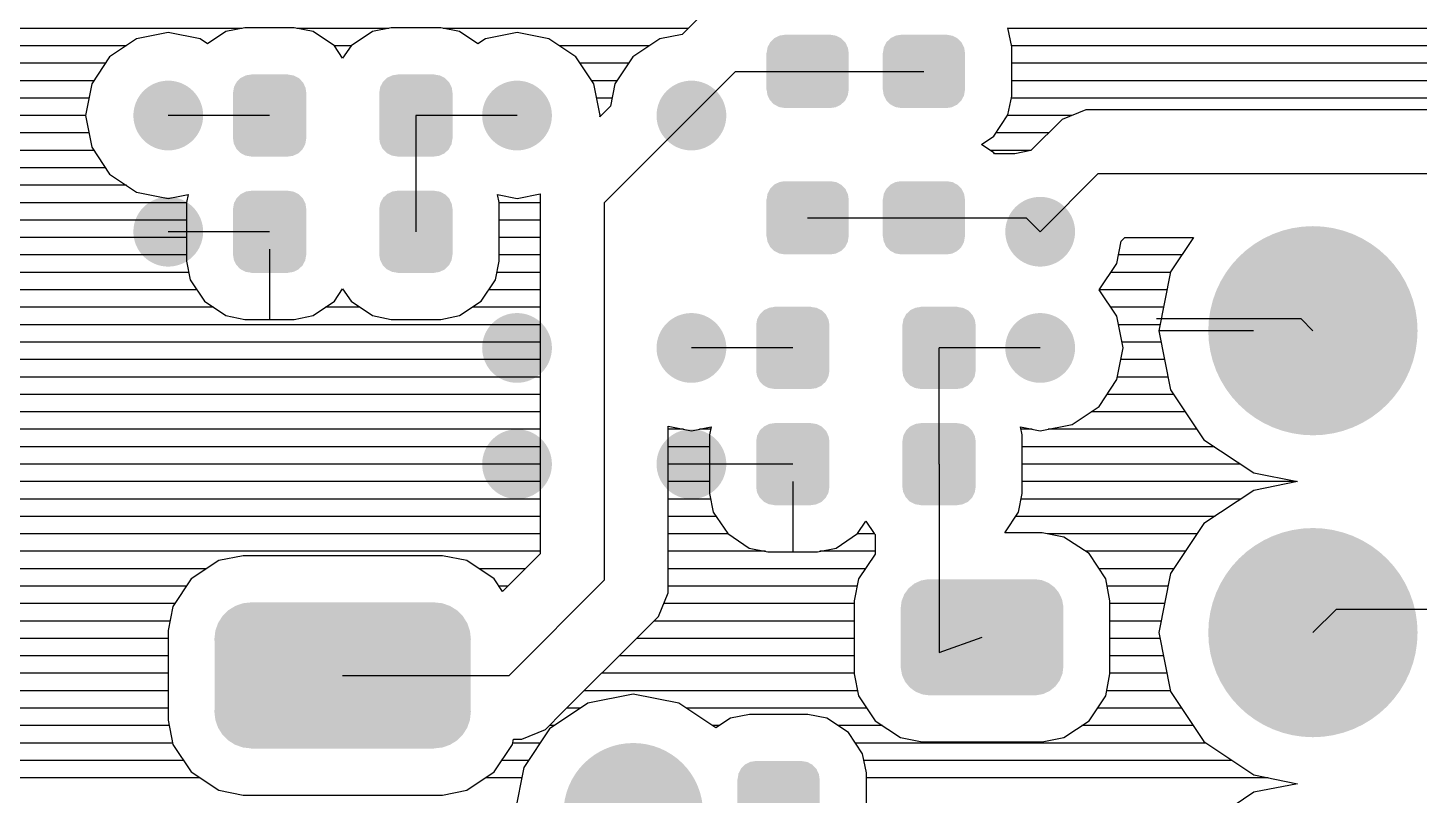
# Model space of a CAD drawing. Extents: x 295 to 953, y 10 to 290.
# Drawn here: x 677.59 to 717.11, y 246.21 to 268.01 of the extents above; entities that cross this region are included whole.
import ezdxf

# ---------------------------------------------------------------- set-up
doc = ezdxf.new("R2010")
doc.units = 0
doc.header["$LTSCALE"] = 5
doc.header["$MEASUREMENT"] = 0
doc.layers.get('0').update_dxf_attribs({"linetype": 'CONTINUOUS', "lineweight": 25})
doc.layers.add('DV-DPO-A6_BOT', color=7, linetype='CONTINUOUS')

msp = doc.modelspace()

# ---------------------------------------------------------------- linework, layer by layer
for points, const_width in [([(682.074, 265.521, -1), (681.083, 265.521, -1)], 0.991), ([(691.98, 265.521, -1), (690.989, 265.521, -1)], 0.991), ([(696.933, 265.521, -1), (695.942, 265.521, -1)], 0.991), ([(682.074, 262.219, -1), (681.083, 262.219, -1)], 0.991), ([(706.839, 262.219, -1), (705.848, 262.219, -1)], 0.991), ([(715.576, 259.406, -1), (712.604, 259.406, -1)], 2.972), ([(691.98, 258.917, -1), (690.989, 258.917, -1)], 0.991), ([(696.933, 258.917, -1), (695.942, 258.917, -1)], 0.991), ([(706.839, 258.917, -1), (705.848, 258.917, -1)], 0.991), ([(691.98, 255.615, -1), (690.989, 255.615, -1)], 0.991), ([(696.933, 255.615, -1), (695.942, 255.615, -1)], 0.991), ([(715.576, 250.827, -1), (712.604, 250.827, -1)], 2.972), ([(695.777, 245.709, -1), (693.796, 245.709, -1)], 1.981)]:
    msp.add_lwpolyline(points, format="xyb", close=True, dxfattribs=dict(const_width=const_width))
for points in [[(700.876, 267.46), (700.813, 267.592), (698.6, 267.46), (698.669, 267.592)], [(700.813, 267.592), (700.799, 267.607), (698.669, 267.592), (698.676, 267.607)], [(700.799, 267.607), (700.698, 267.711), (698.676, 267.607), (698.784, 267.711)], [(700.698, 267.711), (700.679, 267.722), (698.784, 267.711), (698.794, 267.722)], [(700.679, 267.722), (700.553, 267.788), (698.794, 267.722), (698.932, 267.788)], [(700.553, 267.788), (700.521, 267.794), (698.932, 267.788), (698.943, 267.794)], [(700.521, 267.794), (700.39, 267.816), (698.943, 267.794), (699.089, 267.816)], [(704.178, 267.46), (704.115, 267.592), (701.902, 267.46), (701.971, 267.592)], [(704.115, 267.592), (704.101, 267.607), (701.971, 267.592), (701.978, 267.607)], [(704.101, 267.607), (704, 267.711), (701.978, 267.607), (702.086, 267.711)], [(704, 267.711), (703.981, 267.722), (702.086, 267.711), (702.096, 267.722)], [(703.981, 267.722), (703.855, 267.788), (702.096, 267.722), (702.234, 267.788)], [(703.855, 267.788), (703.823, 267.794), (702.234, 267.788), (702.245, 267.794)], [(703.823, 267.794), (703.692, 267.816), (702.245, 267.794), (702.391, 267.816)], [(700.908, 266.254), (700.908, 267.297), (698.57, 266.254), (698.57, 267.297)], [(700.905, 267.297), (700.884, 267.444), (698.574, 267.297), (698.597, 267.444)], [(700.884, 267.444), (700.876, 267.46), (698.597, 267.444), (698.6, 267.46)], [(704.21, 266.254), (704.21, 267.297), (701.872, 266.254), (701.872, 267.297)], [(704.207, 267.297), (704.186, 267.444), (701.876, 267.297), (701.899, 267.444)], [(704.186, 267.444), (704.178, 267.46), (701.899, 267.444), (701.902, 267.46)], [(685.467, 266.334), (685.404, 266.465), (683.445, 266.334), (683.515, 266.465)], [(685.404, 266.465), (685.389, 266.48), (683.515, 266.465), (683.522, 266.48)], [(685.389, 266.48), (685.289, 266.583), (683.522, 266.48), (683.63, 266.583)], [(685.289, 266.583), (685.268, 266.594), (683.63, 266.583), (683.642, 266.594)], [(685.268, 266.594), (685.142, 266.659), (683.642, 266.594), (683.779, 266.659)], [(685.142, 266.659), (685.108, 266.665), (683.779, 266.659), (683.791, 266.665)], [(685.108, 266.665), (684.979, 266.685), (683.791, 266.665), (683.936, 266.685)], [(684.979, 266.685), (684.979, 266.69), (683.936, 266.685), (683.936, 266.69)], [(689.621, 266.334), (689.558, 266.465), (687.599, 266.334), (687.669, 266.465)], [(689.558, 266.465), (689.543, 266.48), (687.669, 266.465), (687.676, 266.48)], [(689.543, 266.48), (689.443, 266.583), (687.676, 266.48), (687.784, 266.583)], [(689.443, 266.583), (689.422, 266.594), (687.784, 266.583), (687.796, 266.594)], [(689.422, 266.594), (689.296, 266.659), (687.796, 266.594), (687.933, 266.659)], [(689.296, 266.659), (689.262, 266.665), (687.933, 266.659), (687.945, 266.665)], [(689.262, 266.665), (689.133, 266.685), (687.945, 266.665), (688.09, 266.685)], [(689.133, 266.685), (689.133, 266.69), (688.09, 266.685), (688.09, 266.69)], [(685.498, 266.171), (685.476, 266.316), (683.418, 266.171), (683.442, 266.316)], [(685.498, 266.168), (685.498, 266.171), (683.418, 266.168), (683.418, 266.171)], [(685.498, 264.874), (685.498, 266.168), (683.418, 264.874), (683.418, 266.168)], [(685.476, 266.316), (685.467, 266.334), (683.442, 266.316), (683.445, 266.334)], [(689.652, 266.171), (689.63, 266.316), (687.571, 266.171), (687.596, 266.316)], [(689.652, 266.168), (689.652, 266.171), (687.571, 266.168), (687.571, 266.171)], [(689.652, 264.874), (689.652, 266.168), (687.571, 264.874), (687.571, 266.168)], [(689.63, 266.316), (689.621, 266.334), (687.596, 266.316), (687.599, 266.334)], [(700.881, 266.108), (700.905, 266.254), (698.595, 266.108), (698.574, 266.254)], [(700.879, 266.091), (700.881, 266.108), (698.603, 266.091), (698.595, 266.108)], [(700.81, 265.959), (700.879, 266.091), (698.666, 265.959), (698.603, 266.091)], [(700.803, 265.945), (700.81, 265.959), (698.679, 265.945), (698.666, 265.959)], [(704.183, 266.108), (704.207, 266.254), (701.897, 266.108), (701.876, 266.254)], [(704.181, 266.091), (704.183, 266.108), (701.905, 266.091), (701.897, 266.108)], [(704.112, 265.959), (704.181, 266.091), (701.968, 265.959), (701.905, 266.091)], [(704.105, 265.945), (704.112, 265.959), (701.981, 265.945), (701.968, 265.959)], [(700.695, 265.84), (700.803, 265.945), (698.78, 265.84), (698.679, 265.945)], [(700.684, 265.83), (700.695, 265.84), (698.8, 265.83), (698.78, 265.84)], [(700.547, 265.763), (700.684, 265.83), (698.926, 265.763), (698.8, 265.83)], [(700.536, 265.757), (700.547, 265.763), (698.958, 265.757), (698.926, 265.763)], [(700.39, 265.735), (700.536, 265.757), (699.089, 265.735), (698.958, 265.757)], [(703.997, 265.84), (704.105, 265.945), (702.082, 265.84), (701.981, 265.945)], [(703.986, 265.83), (703.997, 265.84), (702.102, 265.83), (702.082, 265.84)], [(703.849, 265.763), (703.986, 265.83), (702.228, 265.763), (702.102, 265.83)], [(703.838, 265.757), (703.849, 265.763), (702.26, 265.757), (702.228, 265.763)], [(703.692, 265.735), (703.838, 265.757), (702.391, 265.735), (702.26, 265.757)], [(685.498, 264.87), (685.498, 264.874), (683.418, 264.87), (683.418, 264.874)], [(685.473, 264.725), (685.498, 264.87), (683.44, 264.725), (683.418, 264.87)], [(689.652, 264.87), (689.652, 264.874), (687.571, 264.87), (687.571, 264.874)], [(689.627, 264.725), (689.652, 264.87), (687.593, 264.725), (687.571, 264.87)], [(685.47, 264.708), (685.473, 264.725), (683.448, 264.708), (683.44, 264.725)], [(685.401, 264.577), (685.47, 264.708), (683.512, 264.577), (683.448, 264.708)], [(685.393, 264.562), (685.401, 264.577), (683.526, 264.562), (683.512, 264.577)], [(685.285, 264.459), (685.393, 264.562), (683.627, 264.459), (683.526, 264.562)], [(685.274, 264.448), (685.285, 264.459), (683.647, 264.448), (683.627, 264.459)], [(685.136, 264.382), (685.274, 264.448), (683.773, 264.382), (683.647, 264.448)], [(685.125, 264.377), (685.136, 264.382), (683.807, 264.377), (683.773, 264.382)], [(689.624, 264.708), (689.627, 264.725), (687.602, 264.708), (687.593, 264.725)], [(689.555, 264.577), (689.624, 264.708), (687.666, 264.577), (687.602, 264.708)], [(689.547, 264.562), (689.555, 264.577), (687.68, 264.562), (687.666, 264.577)], [(689.439, 264.459), (689.547, 264.562), (687.781, 264.459), (687.68, 264.562)], [(689.428, 264.448), (689.439, 264.459), (687.801, 264.448), (687.781, 264.459)], [(689.29, 264.382), (689.428, 264.448), (687.927, 264.382), (687.801, 264.448)], [(689.279, 264.377), (689.29, 264.382), (687.961, 264.377), (687.927, 264.382)], [(684.979, 264.356), (685.125, 264.377), (683.936, 264.356), (683.807, 264.377)], [(684.979, 264.352), (684.979, 264.356), (683.936, 264.352), (683.936, 264.356)], [(689.133, 264.356), (689.279, 264.377), (688.09, 264.356), (687.961, 264.377)], [(689.133, 264.352), (689.133, 264.356), (688.09, 264.352), (688.09, 264.356)], [(700.679, 263.561), (700.553, 263.628), (698.794, 263.561), (698.932, 263.628)], [(700.553, 263.628), (700.521, 263.633), (698.932, 263.628), (698.943, 263.633)], [(700.521, 263.633), (700.39, 263.655), (698.943, 263.633), (699.089, 263.655)], [(703.981, 263.561), (703.855, 263.628), (702.096, 263.561), (702.234, 263.628)], [(703.855, 263.628), (703.823, 263.633), (702.234, 263.628), (702.245, 263.633)], [(703.823, 263.633), (703.692, 263.655), (702.245, 263.633), (702.391, 263.655)], [(685.389, 263.178), (685.289, 263.281), (683.522, 263.178), (683.63, 263.281)], [(685.289, 263.281), (685.268, 263.292), (683.63, 263.281), (683.642, 263.292)], [(685.268, 263.292), (685.142, 263.357), (683.642, 263.292), (683.779, 263.357)], [(685.142, 263.357), (685.108, 263.363), (683.779, 263.357), (683.791, 263.363)], [(685.108, 263.363), (684.979, 263.383), (683.791, 263.363), (683.936, 263.383)], [(684.979, 263.383), (684.979, 263.388), (683.936, 263.383), (683.936, 263.388)], [(689.543, 263.178), (689.443, 263.281), (687.676, 263.178), (687.784, 263.281)], [(689.443, 263.281), (689.422, 263.292), (687.784, 263.281), (687.796, 263.292)], [(689.422, 263.292), (689.296, 263.357), (687.796, 263.292), (687.933, 263.357)], [(689.296, 263.357), (689.262, 263.363), (687.933, 263.357), (687.945, 263.363)], [(689.262, 263.363), (689.133, 263.383), (687.945, 263.363), (688.09, 263.383)], [(689.133, 263.383), (689.133, 263.388), (688.09, 263.383), (688.09, 263.388)], [(700.905, 263.137), (700.884, 263.283), (698.574, 263.137), (698.597, 263.283)], [(700.884, 263.283), (700.876, 263.3), (698.597, 263.283), (698.6, 263.3)], [(700.876, 263.3), (700.813, 263.432), (698.6, 263.3), (698.669, 263.432)], [(700.813, 263.432), (700.799, 263.446), (698.669, 263.432), (698.676, 263.446)], [(700.799, 263.446), (700.698, 263.551), (698.676, 263.446), (698.784, 263.551)], [(700.698, 263.551), (700.679, 263.561), (698.784, 263.551), (698.794, 263.561)], [(704.207, 263.137), (704.186, 263.283), (701.876, 263.137), (701.899, 263.283)], [(704.186, 263.283), (704.178, 263.3), (701.899, 263.283), (701.902, 263.3)], [(704.178, 263.3), (704.115, 263.432), (701.902, 263.3), (701.971, 263.432)], [(704.115, 263.432), (704.101, 263.446), (701.971, 263.432), (701.978, 263.446)], [(704.101, 263.446), (704, 263.551), (701.978, 263.446), (702.086, 263.551)], [(704, 263.551), (703.981, 263.561), (702.086, 263.551), (702.096, 263.561)], [(685.498, 262.869), (685.476, 263.014), (683.418, 262.869), (683.442, 263.014)], [(685.498, 262.866), (685.498, 262.869), (683.418, 262.866), (683.418, 262.869)], [(685.498, 261.572), (685.498, 262.866), (683.418, 261.572), (683.418, 262.866)], [(685.476, 263.014), (685.467, 263.032), (683.442, 263.014), (683.445, 263.032)], [(685.467, 263.032), (685.404, 263.163), (683.445, 263.032), (683.515, 263.163)], [(685.404, 263.163), (685.389, 263.178), (683.515, 263.163), (683.522, 263.178)], [(689.652, 262.869), (689.63, 263.014), (687.571, 262.869), (687.596, 263.014)], [(689.652, 262.866), (689.652, 262.869), (687.571, 262.866), (687.571, 262.869)], [(689.652, 261.572), (689.652, 262.866), (687.571, 261.572), (687.571, 262.866)], [(689.63, 263.014), (689.621, 263.032), (687.596, 263.014), (687.599, 263.032)], [(689.621, 263.032), (689.558, 263.163), (687.599, 263.032), (687.669, 263.163)], [(689.558, 263.163), (689.543, 263.178), (687.669, 263.163), (687.676, 263.178)], [(700.908, 262.093), (700.908, 263.137), (698.57, 262.093), (698.57, 263.137)], [(704.21, 262.093), (704.21, 263.137), (701.872, 262.093), (701.872, 263.137)], [(700.881, 261.947), (700.905, 262.093), (698.595, 261.947), (698.574, 262.093)], [(704.183, 261.947), (704.207, 262.093), (701.897, 261.947), (701.876, 262.093)], [(700.879, 261.93), (700.881, 261.947), (698.603, 261.93), (698.595, 261.947)], [(700.81, 261.798), (700.879, 261.93), (698.666, 261.798), (698.603, 261.93)], [(700.803, 261.784), (700.81, 261.798), (698.679, 261.784), (698.666, 261.798)], [(700.695, 261.679), (700.803, 261.784), (698.78, 261.679), (698.679, 261.784)], [(700.684, 261.669), (700.695, 261.679), (698.8, 261.669), (698.78, 261.679)], [(700.547, 261.602), (700.684, 261.669), (698.926, 261.602), (698.8, 261.669)], [(704.181, 261.93), (704.183, 261.947), (701.905, 261.93), (701.897, 261.947)], [(704.112, 261.798), (704.181, 261.93), (701.968, 261.798), (701.905, 261.93)], [(704.105, 261.784), (704.112, 261.798), (701.981, 261.784), (701.968, 261.798)], [(703.997, 261.679), (704.105, 261.784), (702.082, 261.679), (701.981, 261.784)], [(703.986, 261.669), (703.997, 261.679), (702.102, 261.669), (702.082, 261.679)], [(703.849, 261.602), (703.986, 261.669), (702.228, 261.602), (702.102, 261.669)], [(685.498, 261.568), (685.498, 261.572), (683.418, 261.568), (683.418, 261.572)], [(685.473, 261.423), (685.498, 261.568), (683.44, 261.423), (683.418, 261.568)], [(685.47, 261.406), (685.473, 261.423), (683.448, 261.406), (683.44, 261.423)], [(685.401, 261.275), (685.47, 261.406), (683.512, 261.275), (683.448, 261.406)], [(685.393, 261.26), (685.401, 261.275), (683.526, 261.26), (683.512, 261.275)], [(685.285, 261.157), (685.393, 261.26), (683.627, 261.157), (683.526, 261.26)], [(689.652, 261.568), (689.652, 261.572), (687.571, 261.568), (687.571, 261.572)], [(689.627, 261.423), (689.652, 261.568), (687.593, 261.423), (687.571, 261.568)], [(689.624, 261.406), (689.627, 261.423), (687.602, 261.406), (687.593, 261.423)], [(689.555, 261.275), (689.624, 261.406), (687.666, 261.275), (687.602, 261.406)], [(689.547, 261.26), (689.555, 261.275), (687.68, 261.26), (687.666, 261.275)], [(689.439, 261.157), (689.547, 261.26), (687.781, 261.157), (687.68, 261.26)], [(700.536, 261.597), (700.547, 261.602), (698.958, 261.597), (698.926, 261.602)], [(700.39, 261.575), (700.536, 261.597), (699.089, 261.575), (698.958, 261.597)], [(703.838, 261.597), (703.849, 261.602), (702.26, 261.597), (702.228, 261.602)], [(703.692, 261.575), (703.838, 261.597), (702.391, 261.575), (702.26, 261.597)], [(685.274, 261.146), (685.285, 261.157), (683.647, 261.146), (683.627, 261.157)], [(685.136, 261.08), (685.274, 261.146), (683.773, 261.08), (683.647, 261.146)], [(685.125, 261.075), (685.136, 261.08), (683.807, 261.075), (683.773, 261.08)], [(684.979, 261.054), (685.125, 261.075), (683.936, 261.054), (683.807, 261.075)], [(684.979, 261.05), (684.979, 261.054), (683.936, 261.05), (683.936, 261.054)], [(689.428, 261.146), (689.439, 261.157), (687.801, 261.146), (687.781, 261.157)], [(689.29, 261.08), (689.428, 261.146), (687.927, 261.08), (687.801, 261.146)], [(689.279, 261.075), (689.29, 261.08), (687.961, 261.075), (687.927, 261.08)], [(689.133, 261.054), (689.279, 261.075), (688.09, 261.054), (687.961, 261.075)], [(689.133, 261.05), (689.133, 261.054), (688.09, 261.05), (688.09, 261.054)], [(700.127, 259.99), (700.001, 260.055), (698.501, 259.99), (698.638, 260.055)], [(700.001, 260.055), (699.967, 260.061), (698.638, 260.055), (698.65, 260.061)], [(699.967, 260.061), (699.838, 260.081), (698.65, 260.061), (698.795, 260.081)], [(699.838, 260.081), (699.838, 260.086), (698.795, 260.081), (698.795, 260.086)], [(704.281, 259.99), (704.155, 260.055), (702.655, 259.99), (702.792, 260.055)], [(704.155, 260.055), (704.121, 260.061), (702.792, 260.055), (702.804, 260.061)], [(704.121, 260.061), (703.992, 260.081), (702.804, 260.061), (702.949, 260.081)], [(703.992, 260.081), (703.992, 260.086), (702.949, 260.081), (702.949, 260.086)], [(700.357, 259.567), (700.335, 259.712), (698.277, 259.567), (698.301, 259.712)], [(700.335, 259.712), (700.326, 259.73), (698.301, 259.712), (698.304, 259.73)], [(700.326, 259.73), (700.263, 259.861), (698.304, 259.73), (698.374, 259.861)], [(700.263, 259.861), (700.248, 259.876), (698.374, 259.861), (698.381, 259.876)], [(700.248, 259.876), (700.148, 259.979), (698.381, 259.876), (698.489, 259.979)], [(700.148, 259.979), (700.127, 259.99), (698.489, 259.979), (698.501, 259.99)], [(704.511, 259.567), (704.489, 259.712), (702.43, 259.567), (702.455, 259.712)], [(704.489, 259.712), (704.48, 259.73), (702.455, 259.712), (702.458, 259.73)], [(704.48, 259.73), (704.417, 259.861), (702.458, 259.73), (702.528, 259.861)], [(704.417, 259.861), (704.402, 259.876), (702.528, 259.861), (702.535, 259.876)], [(704.402, 259.876), (704.302, 259.979), (702.535, 259.876), (702.643, 259.979)], [(704.302, 259.979), (704.281, 259.99), (702.643, 259.979), (702.655, 259.99)], [(700.357, 259.564), (700.357, 259.567), (698.277, 259.564), (698.277, 259.567)], [(700.357, 258.27), (700.357, 259.564), (698.277, 258.27), (698.277, 259.564)], [(704.511, 259.564), (704.511, 259.567), (702.43, 259.564), (702.43, 259.567)], [(704.511, 258.27), (704.511, 259.564), (702.43, 258.27), (702.43, 259.564)], [(700.357, 258.266), (700.357, 258.27), (698.277, 258.266), (698.277, 258.27)], [(700.332, 258.121), (700.357, 258.266), (698.299, 258.121), (698.277, 258.266)], [(700.329, 258.104), (700.332, 258.121), (698.307, 258.104), (698.299, 258.121)], [(700.26, 257.973), (700.329, 258.104), (698.371, 257.973), (698.307, 258.104)], [(704.511, 258.266), (704.511, 258.27), (702.43, 258.266), (702.43, 258.27)], [(704.486, 258.121), (704.511, 258.266), (702.452, 258.121), (702.43, 258.266)], [(704.483, 258.104), (704.486, 258.121), (702.461, 258.104), (702.452, 258.121)], [(704.414, 257.973), (704.483, 258.104), (702.525, 257.973), (702.461, 258.104)], [(700.252, 257.958), (700.26, 257.973), (698.385, 257.958), (698.371, 257.973)], [(700.144, 257.855), (700.252, 257.958), (698.486, 257.855), (698.385, 257.958)], [(700.133, 257.844), (700.144, 257.855), (698.506, 257.844), (698.486, 257.855)], [(699.995, 257.778), (700.133, 257.844), (698.632, 257.778), (698.506, 257.844)], [(699.984, 257.773), (699.995, 257.778), (698.666, 257.773), (698.632, 257.778)], [(699.838, 257.752), (699.984, 257.773), (698.795, 257.752), (698.666, 257.773)], [(699.838, 257.748), (699.838, 257.752), (698.795, 257.748), (698.795, 257.752)], [(704.406, 257.958), (704.414, 257.973), (702.539, 257.958), (702.525, 257.973)], [(704.298, 257.855), (704.406, 257.958), (702.64, 257.855), (702.539, 257.958)], [(704.287, 257.844), (704.298, 257.855), (702.66, 257.844), (702.64, 257.855)], [(704.149, 257.778), (704.287, 257.844), (702.786, 257.778), (702.66, 257.844)], [(704.138, 257.773), (704.149, 257.778), (702.82, 257.773), (702.786, 257.778)], [(703.992, 257.752), (704.138, 257.773), (702.949, 257.752), (702.82, 257.773)], [(703.992, 257.748), (703.992, 257.752), (702.949, 257.748), (702.949, 257.752)], [(700.326, 256.428), (700.263, 256.559), (698.304, 256.428), (698.374, 256.559)], [(700.263, 256.559), (700.248, 256.574), (698.374, 256.559), (698.381, 256.574)], [(700.248, 256.574), (700.148, 256.677), (698.381, 256.574), (698.489, 256.677)], [(700.148, 256.677), (700.127, 256.688), (698.489, 256.677), (698.501, 256.688)], [(700.127, 256.688), (700.001, 256.753), (698.501, 256.688), (698.638, 256.753)], [(700.001, 256.753), (699.967, 256.759), (698.638, 256.753), (698.65, 256.759)], [(699.967, 256.759), (699.838, 256.779), (698.65, 256.759), (698.795, 256.779)], [(699.838, 256.779), (699.838, 256.784), (698.795, 256.779), (698.795, 256.784)], [(704.48, 256.428), (704.417, 256.559), (702.458, 256.428), (702.528, 256.559)], [(704.417, 256.559), (704.402, 256.574), (702.528, 256.559), (702.535, 256.574)], [(704.402, 256.574), (704.302, 256.677), (702.535, 256.574), (702.643, 256.677)], [(704.302, 256.677), (704.281, 256.688), (702.643, 256.677), (702.655, 256.688)], [(704.281, 256.688), (704.155, 256.753), (702.655, 256.688), (702.792, 256.753)], [(704.155, 256.753), (704.121, 256.759), (702.792, 256.753), (702.804, 256.759)], [(704.121, 256.759), (703.992, 256.779), (702.804, 256.759), (702.949, 256.779)], [(703.992, 256.779), (703.992, 256.784), (702.949, 256.779), (702.949, 256.784)], [(700.357, 256.265), (700.335, 256.41), (698.277, 256.265), (698.301, 256.41)], [(700.357, 256.262), (700.357, 256.265), (698.277, 256.262), (698.277, 256.265)], [(700.357, 254.968), (700.357, 256.262), (698.277, 254.968), (698.277, 256.262)], [(700.335, 256.41), (700.326, 256.428), (698.301, 256.41), (698.304, 256.428)], [(704.511, 256.265), (704.489, 256.41), (702.43, 256.265), (702.455, 256.41)], [(704.511, 256.262), (704.511, 256.265), (702.43, 256.262), (702.43, 256.265)], [(704.511, 254.968), (704.511, 256.262), (702.43, 254.968), (702.43, 256.262)], [(704.489, 256.41), (704.48, 256.428), (702.455, 256.41), (702.458, 256.428)], [(700.357, 254.964), (700.357, 254.968), (698.277, 254.964), (698.277, 254.968)], [(700.332, 254.819), (700.357, 254.964), (698.299, 254.819), (698.277, 254.964)], [(704.511, 254.964), (704.511, 254.968), (702.43, 254.964), (702.43, 254.968)], [(704.486, 254.819), (704.511, 254.964), (702.452, 254.819), (702.43, 254.964)], [(700.329, 254.802), (700.332, 254.819), (698.307, 254.802), (698.299, 254.819)], [(700.26, 254.671), (700.329, 254.802), (698.371, 254.671), (698.307, 254.802)], [(700.252, 254.656), (700.26, 254.671), (698.385, 254.656), (698.371, 254.671)], [(700.144, 254.553), (700.252, 254.656), (698.486, 254.553), (698.385, 254.656)], [(700.133, 254.542), (700.144, 254.553), (698.506, 254.542), (698.486, 254.553)], [(699.995, 254.476), (700.133, 254.542), (698.632, 254.476), (698.506, 254.542)], [(704.483, 254.802), (704.486, 254.819), (702.461, 254.802), (702.452, 254.819)], [(704.414, 254.671), (704.483, 254.802), (702.525, 254.671), (702.461, 254.802)], [(704.406, 254.656), (704.414, 254.671), (702.539, 254.656), (702.525, 254.671)], [(704.298, 254.553), (704.406, 254.656), (702.64, 254.553), (702.539, 254.656)], [(704.287, 254.542), (704.298, 254.553), (702.66, 254.542), (702.64, 254.553)], [(704.149, 254.476), (704.287, 254.542), (702.786, 254.476), (702.66, 254.542)], [(699.984, 254.471), (699.995, 254.476), (698.666, 254.471), (698.632, 254.476)], [(699.838, 254.45), (699.984, 254.471), (698.795, 254.45), (698.666, 254.471)], [(699.838, 254.446), (699.838, 254.45), (698.795, 254.446), (698.795, 254.45)], [(704.138, 254.471), (704.149, 254.476), (702.82, 254.471), (702.786, 254.476)], [(703.992, 254.45), (704.138, 254.471), (702.949, 254.45), (702.82, 254.471)], [(703.992, 254.446), (703.992, 254.45), (702.949, 254.446), (702.949, 254.45)], [(706.747, 252.119), (706.608, 252.221), (702.645, 252.119), (702.769, 252.221)], [(706.608, 252.221), (706.579, 252.242), (702.769, 252.221), (702.816, 252.242)], [(706.579, 252.242), (706.415, 252.308), (702.816, 252.242), (702.959, 252.308)], [(706.415, 252.308), (706.385, 252.32), (702.959, 252.308), (703.024, 252.32)], [(706.385, 252.32), (706.187, 252.345), (703.024, 252.32), (703.164, 252.345)], [(706.187, 252.345), (706.178, 252.346), (703.164, 252.345), (703.206, 252.346)], [(706.973, 251.727), (706.966, 251.768), (702.407, 251.727), (702.424, 251.768)], [(706.966, 251.768), (706.895, 251.921), (702.424, 251.768), (702.484, 251.921)], [(706.895, 251.921), (706.878, 251.958), (702.484, 251.921), (702.512, 251.958)], [(706.878, 251.958), (706.771, 252.089), (702.512, 251.958), (702.608, 252.089)], [(706.771, 252.089), (706.747, 252.119), (702.608, 252.089), (702.645, 252.119)], [(689.942, 251.299), (689.782, 251.46), (683.12, 251.299), (683.282, 251.46)], [(689.782, 251.46), (689.775, 251.464), (683.282, 251.46), (683.286, 251.464)], [(689.775, 251.464), (689.584, 251.584), (683.286, 251.464), (683.48, 251.584)], [(689.584, 251.584), (689.575, 251.587), (683.48, 251.584), (683.485, 251.587)], [(689.575, 251.587), (689.363, 251.661), (683.485, 251.587), (683.702, 251.661)], [(689.363, 251.661), (689.349, 251.663), (683.702, 251.661), (683.707, 251.663)], [(689.349, 251.663), (689.13, 251.687), (683.707, 251.663), (683.933, 251.687)], [(689.13, 251.687), (689.13, 251.692), (683.933, 251.687), (683.933, 251.692)], [(707.004, 251.52), (707.003, 251.563), (702.381, 251.52), (702.386, 251.563)], [(707.004, 249.869), (707.004, 251.52), (702.381, 249.869), (702.381, 251.52)], [(707.003, 251.563), (706.973, 251.727), (702.386, 251.563), (702.407, 251.727)], [(690.146, 250.881), (690.071, 251.096), (682.916, 250.881), (682.992, 251.096)], [(690.071, 251.096), (690.068, 251.102), (682.992, 251.096), (682.994, 251.102)], [(690.068, 251.102), (689.947, 251.294), (682.994, 251.102), (683.116, 251.294)], [(689.947, 251.294), (689.942, 251.299), (683.116, 251.294), (683.12, 251.299)], [(690.173, 250.649), (690.148, 250.875), (682.889, 250.649), (682.915, 250.875)], [(690.17, 250.566), (690.173, 250.649), (682.893, 250.566), (682.889, 250.649)], [(690.17, 248.658), (690.17, 250.566), (682.893, 248.658), (682.893, 250.566)], [(690.148, 250.875), (690.146, 250.881), (682.915, 250.875), (682.916, 250.881)], [(706.998, 249.827), (707.004, 249.869), (702.382, 249.827), (702.381, 249.869)], [(706.977, 249.663), (706.998, 249.827), (702.412, 249.663), (702.382, 249.827)], [(706.961, 249.621), (706.977, 249.663), (702.419, 249.621), (702.412, 249.663)], [(706.9, 249.469), (706.961, 249.621), (702.489, 249.469), (702.419, 249.621)], [(706.873, 249.432), (706.9, 249.469), (702.506, 249.432), (702.489, 249.469)], [(706.777, 249.301), (706.873, 249.432), (702.613, 249.301), (702.506, 249.432)], [(706.74, 249.271), (706.777, 249.301), (702.638, 249.271), (702.613, 249.301)], [(706.615, 249.169), (706.74, 249.271), (702.776, 249.169), (702.638, 249.271)], [(706.568, 249.147), (706.615, 249.169), (702.806, 249.147), (702.776, 249.169)], [(706.426, 249.082), (706.568, 249.147), (702.97, 249.082), (702.806, 249.147)], [(706.361, 249.07), (706.426, 249.082), (703, 249.07), (702.97, 249.082)], [(706.221, 249.045), (706.361, 249.07), (703.198, 249.045), (703, 249.07)], [(706.178, 249.044), (706.221, 249.045), (703.206, 249.044), (703.198, 249.045)], [(690.173, 248.575), (690.17, 248.658), (682.889, 248.575), (682.893, 248.658)], [(690.147, 248.349), (690.173, 248.575), (682.915, 248.349), (682.889, 248.575)], [(690.147, 248.342), (690.147, 248.349), (682.917, 248.342), (682.915, 248.349)], [(690.071, 248.128), (690.147, 248.342), (682.991, 248.128), (682.917, 248.342)], [(690.069, 248.122), (690.071, 248.128), (682.995, 248.122), (682.991, 248.128)], [(689.946, 247.929), (690.069, 248.122), (683.115, 247.929), (682.995, 248.122)], [(689.943, 247.924), (689.946, 247.929), (683.121, 247.924), (683.115, 247.929)], [(689.781, 247.764), (689.943, 247.924), (683.281, 247.764), (683.121, 247.924)], [(689.777, 247.76), (689.781, 247.764), (683.287, 247.76), (683.281, 247.764)], [(689.582, 247.639), (689.777, 247.76), (683.479, 247.639), (683.287, 247.76)], [(689.578, 247.637), (689.582, 247.639), (683.487, 247.637), (683.479, 247.639)], [(689.36, 247.562), (689.578, 247.637), (683.7, 247.562), (683.487, 247.637)], [(689.356, 247.561), (689.36, 247.562), (683.713, 247.561), (683.7, 247.562)], [(689.13, 247.537), (689.356, 247.561), (683.933, 247.537), (683.713, 247.561)], [(689.13, 247.532), (689.13, 247.537), (683.933, 247.532), (683.933, 247.537)], [(699.974, 246.969), (699.873, 247.074), (697.851, 246.969), (697.958, 247.074)], [(699.873, 247.074), (699.854, 247.084), (697.958, 247.074), (697.969, 247.084)], [(699.854, 247.084), (699.727, 247.151), (697.969, 247.084), (698.106, 247.151)], [(699.727, 247.151), (699.696, 247.156), (698.106, 247.151), (698.117, 247.156)], [(699.696, 247.156), (699.564, 247.178), (698.117, 247.156), (698.263, 247.178)], [(700.083, 245.616), (700.083, 246.66), (697.745, 245.616), (697.745, 246.66)], [(700.079, 246.66), (700.058, 246.806), (697.748, 246.66), (697.772, 246.806)], [(700.058, 246.806), (700.05, 246.823), (697.772, 246.806), (697.774, 246.823)], [(700.05, 246.823), (699.987, 246.955), (697.774, 246.823), (697.843, 246.955)], [(699.987, 246.955), (699.974, 246.969), (697.843, 246.955), (697.851, 246.969)]]:
    msp.add_solid(points)
at = {"layer": 'DV-DPO-A6_BOT'}
for p, q in [((683.678, 267.997), (544.545, 267.997)), ((683.751, 268.011), (683.216, 267.905)), ((685.158, 268.011), (683.751, 268.011)), ((685.693, 267.905), (685.158, 268.011)), ((687.839, 267.997), (685.23, 267.997)), ((687.912, 268.011), (687.377, 267.905)), ((689.318, 268.011), (687.912, 268.011)), ((689.853, 267.905), (689.318, 268.011)), ((696.351, 267.997), (689.391, 267.997)), ((696.668, 268.314), (696.173, 267.826)), ((705.538, 267.476), (705.425, 268.017)), ((741.879, 267.997), (705.432, 267.997)), ((680.68, 267.7), (679.914, 267.192)), ((681.578, 267.878), (680.68, 267.7)), ((682.483, 267.7), (681.578, 267.878)), ((682.694, 267.561), (682.483, 267.7)), ((683.216, 267.905), (682.694, 267.561)), ((686.3, 267.502), (685.693, 267.905)), ((687.377, 267.905), (686.769, 267.502)), ((690.375, 267.561), (689.853, 267.905)), ((690.586, 267.7), (690.375, 267.561)), ((691.484, 267.878), (690.586, 267.7)), ((692.389, 267.7), (691.484, 267.878)), ((693.155, 267.192), (692.389, 267.7)), ((695.539, 267.7), (694.773, 267.192)), ((696.173, 267.826), (695.539, 267.7)), ((680.39, 267.502), (616.734, 267.502)), ((679.914, 267.192), (679.406, 266.426)), ((686.776, 267.502), (686.294, 267.502)), ((686.531, 267.152), (686.3, 267.502)), ((686.769, 267.502), (686.531, 267.152)), ((695.249, 267.502), (692.68, 267.502)), ((693.664, 266.426), (693.155, 267.192)), ((694.773, 267.192), (694.265, 266.426)), ((741.384, 267.502), (705.531, 267.502)), ((705.538, 266.076), (705.538, 267.476)), ((679.795, 267.007), (617.328, 267.007)), ((694.654, 267.007), (693.274, 267.007)), ((696.437, 265.521), (697.692, 266.776)), ((697.692, 266.776), (699.739, 266.776)), ((699.739, 266.776), (703.041, 266.776)), ((740.889, 267.007), (705.538, 267.007)), ((679.465, 266.511), (617.658, 266.511)), ((679.406, 266.426), (679.227, 265.521)), ((694.324, 266.511), (693.604, 266.511)), ((693.842, 265.521), (693.664, 266.426)), ((694.265, 266.426), (694.139, 265.785)), ((740.394, 266.511), (705.538, 266.511)), ((679.326, 266.016), (617.797, 266.016)), ((694.185, 266.016), (693.743, 266.016)), ((705.425, 265.541), (705.538, 266.076)), ((724.135, 266.016), (705.524, 266.016)), ((694.139, 265.785), (693.835, 265.488)), ((707.638, 265.686), (706.971, 265.409)), ((723.778, 265.686), (707.638, 265.686)), ((679.227, 265.521), (617.896, 265.521)), ((679.227, 265.521), (679.406, 264.623)), ((684.458, 265.521), (681.578, 265.521)), ((691.484, 265.521), (688.612, 265.521)), ((688.612, 265.521), (688.612, 262.219)), ((693.835, 265.488), (693.842, 265.521)), ((693.875, 265.521), (693.842, 265.521)), ((693.961, 263.044), (696.437, 265.521)), ((705.023, 264.933), (705.425, 265.541)), ((707.235, 265.521), (705.419, 265.521)), ((706.971, 265.409), (706.079, 264.524)), ((679.326, 265.026), (617.797, 265.026)), ((704.673, 264.695), (705.023, 264.933)), ((706.588, 265.026), (705.089, 265.026)), ((679.465, 264.53), (617.658, 264.53)), ((679.406, 264.623), (679.914, 263.857)), ((705.023, 264.464), (704.673, 264.695)), ((706.092, 264.53), (704.923, 264.53)), ((705.042, 264.431), (705.023, 264.464)), ((705.623, 264.431), (705.042, 264.431)), ((706.079, 264.524), (705.623, 264.431)), ((679.795, 264.035), (617.328, 264.035)), ((679.914, 263.857), (680.68, 263.348)), ((707.994, 263.87), (706.343, 262.219)), ((707.994, 263.87), (724.907, 263.87)), ((680.39, 263.54), (616.734, 263.54)), ((680.68, 263.348), (681.578, 263.163)), ((681.578, 263.163), (682.14, 263.275)), ((682.14, 263.275), (682.093, 263.051)), ((690.976, 263.051), (690.93, 263.275)), ((690.93, 263.275), (691.484, 263.163)), ((691.484, 263.163), (692.145, 263.295)), ((692.145, 263.295), (692.145, 253.066)), ((682.093, 263.044), (610.288, 263.044)), ((682.093, 263.051), (682.093, 261.387)), ((690.976, 261.387), (690.976, 263.051)), ((692.145, 263.044), (690.976, 263.044)), ((693.961, 263.044), (693.961, 252.313)), ((682.093, 262.549), (610.288, 262.549)), ((692.145, 262.549), (690.976, 262.549)), ((699.739, 262.615), (703.041, 262.615)), ((703.041, 262.615), (705.947, 262.615)), ((705.947, 262.615), (706.343, 262.219)), ((682.093, 262.054), (610.288, 262.054)), ((684.458, 262.219), (681.578, 262.219)), ((683.962, 262.219), (682.093, 262.219)), ((692.145, 262.054), (690.976, 262.054)), ((708.648, 261.955), (708.747, 262.054)), ((708.747, 262.054), (710.695, 262.054)), ((710.695, 262.054), (710.042, 261.083)), ((684.458, 261.724), (684.458, 259.729)), ((708.523, 261.321), (708.648, 261.955)), ((682.093, 261.558), (610.288, 261.558)), ((682.093, 261.387), (682.199, 260.852)), ((690.87, 260.852), (690.976, 261.387)), ((692.145, 261.558), (690.976, 261.558)), ((708.021, 260.568), (708.523, 261.321)), ((710.365, 261.558), (708.569, 261.558)), ((682.159, 261.063), (610.288, 261.063)), ((682.199, 260.852), (682.609, 260.244)), ((690.461, 260.244), (690.87, 260.852)), ((692.145, 261.063), (690.91, 261.063)), ((710.042, 261.063), (708.358, 261.063)), ((710.042, 261.083), (709.711, 259.406)), ((682.391, 260.568), (610.288, 260.568)), ((686.3, 260.244), (686.531, 260.594)), ((686.551, 260.568), (686.518, 260.568)), ((686.531, 260.594), (686.769, 260.244)), ((692.145, 260.568), (690.679, 260.568)), ((709.943, 260.568), (708.021, 260.568)), ((708.523, 259.822), (708.021, 260.568)), ((682.86, 260.073), (610.288, 260.073)), ((682.609, 260.244), (683.216, 259.835)), ((685.693, 259.835), (686.3, 260.244)), ((687.02, 260.073), (686.049, 260.073)), ((686.769, 260.244), (687.377, 259.835)), ((689.853, 259.835), (690.461, 260.244)), ((692.145, 260.073), (690.21, 260.073)), ((709.843, 260.073), (708.358, 260.073)), ((683.216, 259.835), (683.751, 259.729)), ((683.751, 259.729), (685.158, 259.729)), ((685.158, 259.729), (685.693, 259.835)), ((687.377, 259.835), (687.912, 259.729)), ((687.912, 259.729), (689.318, 259.729)), ((689.318, 259.729), (689.853, 259.835)), ((708.701, 258.917), (708.523, 259.822)), ((713.753, 259.742), (709.645, 259.742)), ((714.09, 259.406), (713.753, 259.742)), ((692.145, 259.577), (610.268, 259.577)), ((709.744, 259.577), (708.569, 259.577)), ((712.399, 259.406), (709.711, 259.406)), ((709.711, 259.406), (710.042, 257.728)), ((692.145, 259.082), (610.169, 259.082)), ((699.317, 258.917), (696.437, 258.917)), ((706.343, 258.917), (703.471, 258.917)), ((703.471, 255.615), (703.471, 258.917)), ((708.523, 258.019), (708.701, 258.917)), ((709.777, 259.082), (708.668, 259.082)), ((692.145, 258.587), (609.846, 258.587)), ((709.876, 258.587), (708.635, 258.587)), ((692.145, 258.091), (609.291, 258.091)), ((709.976, 258.091), (708.536, 258.091)), ((708.014, 257.253), (708.523, 258.019)), ((710.042, 257.728), (710.993, 256.308)), ((692.145, 257.596), (623.338, 257.596)), ((710.134, 257.596), (708.245, 257.596)), ((692.145, 257.101), (623.932, 257.101)), ((707.248, 256.744), (708.014, 257.253)), ((710.464, 257.101), (707.79, 257.101)), ((692.145, 256.605), (624.262, 256.605)), ((695.777, 252.676), (695.777, 256.691)), ((695.777, 256.691), (696.437, 256.559)), ((696.213, 256.605), (695.777, 256.605)), ((696.437, 256.559), (696.999, 256.671)), ((696.985, 256.605), (696.668, 256.605)), ((696.999, 256.671), (696.952, 256.447)), ((705.835, 256.447), (705.789, 256.671)), ((705.789, 256.671), (706.343, 256.559)), ((706.119, 256.605), (705.802, 256.605)), ((706.343, 256.559), (707.248, 256.744)), ((710.794, 256.605), (706.574, 256.605)), ((692.145, 256.11), (624.401, 256.11)), ((696.952, 256.11), (695.777, 256.11)), ((696.952, 256.447), (696.952, 254.783)), ((705.835, 254.783), (705.835, 256.447)), ((711.29, 256.11), (705.835, 256.11)), ((710.993, 256.308), (712.412, 255.364)), ((692.145, 255.615), (624.5, 255.615)), ((696.952, 255.615), (695.777, 255.615)), ((699.317, 255.615), (696.437, 255.615)), ((698.821, 255.615), (696.952, 255.615)), ((703.471, 255.615), (703.471, 250.266)), ((712.036, 255.615), (705.835, 255.615)), ((712.412, 255.364), (713.654, 255.12)), ((692.145, 255.12), (631.883, 255.12)), ((696.952, 255.12), (695.777, 255.12)), ((699.317, 255.12), (699.317, 253.125)), ((713.628, 255.12), (705.835, 255.12)), ((713.654, 255.12), (712.412, 254.869)), ((692.145, 254.624), (633.217, 254.624)), ((696.985, 254.624), (695.777, 254.624)), ((696.952, 254.783), (697.058, 254.248)), ((705.729, 254.248), (705.835, 254.783)), ((712.049, 254.624), (705.802, 254.624)), ((712.412, 254.869), (710.993, 253.924)), ((692.145, 254.129), (633.845, 254.129)), ((697.137, 254.129), (695.777, 254.129)), ((697.058, 254.248), (697.468, 253.64)), ((705.34, 253.667), (705.729, 254.248)), ((711.31, 254.129), (705.65, 254.129)), ((701.159, 253.64), (701.39, 253.99)), ((701.39, 253.99), (701.628, 253.64)), ((710.993, 253.924), (710.042, 252.504)), ((692.145, 253.634), (634.175, 253.634)), ((697.474, 253.634), (695.777, 253.634)), ((697.468, 253.64), (698.075, 253.231)), ((700.552, 253.231), (701.159, 253.64)), ((701.635, 253.634), (701.153, 253.634)), ((701.628, 253.64), (701.654, 253.62)), ((701.654, 253.62), (701.654, 253.059)), ((706.396, 253.667), (705.34, 253.667)), ((707.017, 253.541), (706.396, 253.667)), ((710.801, 253.634), (706.555, 253.634)), ((707.73, 253.072), (707.017, 253.541)), ((692.145, 253.138), (634.452, 253.138)), ((683.705, 253.013), (683.011, 252.874)), ((689.364, 253.013), (683.705, 253.013)), ((690.058, 252.874), (689.364, 253.013)), ((692.145, 253.066), (691.075, 251.996)), ((698.537, 253.138), (695.777, 253.138)), ((698.075, 253.231), (698.61, 253.125)), ((698.61, 253.125), (700.017, 253.125)), ((700.017, 253.125), (700.552, 253.231)), ((701.654, 253.138), (700.089, 253.138)), ((701.654, 253.059), (701.186, 252.359)), ((710.471, 253.138), (707.625, 253.138)), ((708.206, 252.359), (707.73, 253.072)), ((682.668, 252.643), (634.551, 252.643)), ((683.011, 252.874), (682.232, 252.352)), ((690.837, 252.352), (690.058, 252.874)), ((691.729, 252.643), (690.401, 252.643)), ((695.777, 251.956), (695.777, 252.676)), ((701.377, 252.643), (695.777, 252.643)), ((710.141, 252.643), (708.014, 252.643)), ((682.1, 252.148), (634.611, 252.148)), ((682.232, 252.352), (681.71, 251.573)), ((691.075, 251.996), (690.837, 252.352)), ((691.233, 252.148), (690.969, 252.148)), ((691.26, 249.612), (693.961, 252.313)), ((701.146, 252.148), (695.777, 252.148)), ((701.186, 252.359), (701.06, 251.732)), ((708.325, 251.732), (708.206, 252.359)), ((709.976, 252.148), (708.245, 252.148)), ((710.042, 252.504), (709.711, 250.827)), ((695.506, 251.289), (695.777, 251.956)), ((681.763, 251.652), (634.611, 251.652)), ((681.71, 251.573), (681.572, 250.886)), ((701.06, 251.652), (695.658, 251.652)), ((701.06, 251.732), (701.06, 249.658)), ((708.325, 249.658), (708.325, 251.732)), ((709.876, 251.652), (708.325, 251.652)), ((714.75, 251.487), (714.09, 250.827)), ((720.78, 251.487), (714.75, 251.487)), ((681.631, 251.157), (634.611, 251.157)), ((694.991, 250.774), (695.506, 251.289)), ((701.06, 251.157), (695.374, 251.157)), ((709.777, 251.157), (708.325, 251.157)), ((681.572, 250.662), (634.611, 250.662)), ((681.572, 250.886), (681.572, 248.337)), ((692.799, 248.582), (694.991, 250.774)), ((701.06, 250.662), (694.879, 250.662)), ((703.471, 250.266), (704.692, 250.695)), ((709.744, 250.662), (708.325, 250.662)), ((709.711, 250.827), (710.042, 249.15)), ((681.572, 250.167), (634.611, 250.167)), ((701.06, 250.167), (694.383, 250.167)), ((709.843, 250.167), (708.325, 250.167)), ((681.572, 249.671), (634.611, 249.671)), ((686.531, 249.612), (691.26, 249.612)), ((701.06, 249.671), (693.888, 249.671)), ((701.06, 249.658), (701.186, 249.031)), ((708.206, 249.031), (708.325, 249.658)), ((709.943, 249.671), (708.325, 249.671)), ((681.572, 249.176), (634.611, 249.176)), ((701.159, 249.176), (693.393, 249.176)), ((694.786, 249.077), (693.499, 248.819)), ((696.081, 248.819), (694.786, 249.077)), ((701.186, 249.031), (701.661, 248.324)), ((707.73, 248.324), (708.206, 249.031)), ((710.042, 249.176), (708.232, 249.176)), ((710.042, 249.15), (710.993, 247.73)), ((681.572, 248.681), (634.611, 248.681)), ((692.29, 248.073), (692.799, 248.582)), ((693.499, 248.819), (692.409, 248.093)), ((693.294, 248.681), (692.898, 248.681)), ((697.131, 248.119), (696.081, 248.819)), ((701.423, 248.681), (696.285, 248.681)), ((710.359, 248.681), (707.968, 248.681)), ((681.605, 248.185), (634.597, 248.185)), ((681.572, 248.337), (681.71, 247.65)), ((692.554, 248.185), (692.402, 248.185)), ((697.243, 248.185), (697.025, 248.185)), ((697.547, 248.397), (697.131, 248.119)), ((698.088, 248.502), (697.547, 248.397)), ((699.746, 248.502), (698.088, 248.502)), ((700.287, 248.397), (699.746, 248.502)), ((700.895, 247.987), (700.287, 248.397)), ((701.866, 248.185), (700.591, 248.185)), ((701.661, 248.324), (702.374, 247.849)), ((707.017, 247.849), (707.73, 248.324)), ((710.689, 248.185), (707.525, 248.185)), ((691.359, 247.65), (691.385, 247.796)), ((691.385, 247.796), (691.623, 247.796)), ((691.623, 247.796), (692.29, 248.073)), ((692.409, 248.093), (691.682, 246.997)), ((701.298, 247.38), (700.895, 247.987)), ((702.374, 247.849), (702.995, 247.723)), ((706.396, 247.723), (707.017, 247.849)), ((681.704, 247.69), (634.498, 247.69)), ((681.71, 247.65), (682.232, 246.871)), ((690.837, 246.871), (691.359, 247.65)), ((692.145, 247.69), (691.365, 247.69)), ((711.052, 247.69), (701.093, 247.69)), ((702.995, 247.723), (706.396, 247.723)), ((710.993, 247.73), (712.412, 246.785)), ((682.014, 247.195), (634.333, 247.195)), ((691.808, 247.195), (691.055, 247.195)), ((691.682, 246.997), (691.425, 245.709)), ((701.41, 246.838), (701.298, 247.38)), ((711.792, 247.195), (701.337, 247.195)), ((682.483, 246.699), (639.583, 246.699)), ((682.232, 246.871), (683.011, 246.349)), ((690.058, 246.349), (690.837, 246.871)), ((691.623, 246.699), (690.586, 246.699)), ((701.41, 245.438), (701.41, 246.838)), ((712.822, 246.699), (701.41, 246.699)), ((712.412, 246.785), (713.654, 246.534)), ((683.011, 246.349), (683.705, 246.211)), ((683.705, 246.211), (689.364, 246.211)), ((689.364, 246.211), (690.058, 246.349)), ((712.412, 246.29), (710.993, 245.339)), ((713.654, 246.534), (712.412, 246.29))]:
    msp.add_line(p, q, dxfattribs=at)

doc.saveas('drawing.dxf')
